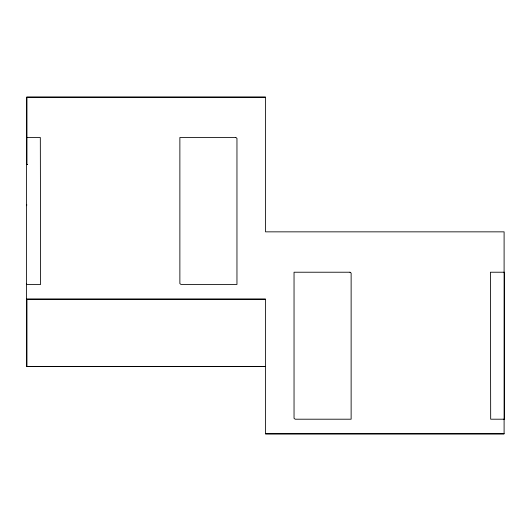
<?xml version="1.0" encoding="UTF-8"?>
<svg xmlns="http://www.w3.org/2000/svg" width="531" height="531" viewBox="0 0 531 531"><rect width="100%" height="100%" fill="white"/><g stroke="black" fill="none" stroke-linecap="round" stroke-linejoin="round"><path stroke-width="0.8" d="M26.55 205.736L26.829 204.86M504.171 419.205L504.45 418.322M265.5 97.253L26.895 97.253L26.895 164.55L27.559 164.55M27.327 164.451L26.656 164.451L26.656 97.08L265.5 97.08L265.5 231.848L504.105 231.848L504.105 433.747M503.992 433.92L265.5 433.92L265.5 299.152L26.895 299.152L26.895 366.45L265.5 366.45M265.5 299.185L26.656 299.185L26.656 366.549L265.5 366.549M265.5 433.747L503.952 433.747M504.45 273.107L504.171 272.224L490.398 272.224L490.677 419.205L504.45 419.205L504.45 272.224M26.55 283.587L26.829 284.47L40.602 284.47L40.323 137.489L26.55 137.489L26.55 351.841M235.81 137.489L179.87 137.489L179.87 283.587L181.011 284.47L236.959 284.47L236.959 138.372L235.81 137.489M349.989 272.224L294.041 272.224L294.041 418.322L295.19 419.205L351.13 419.205L351.13 273.107L349.989 272.224"/></g></svg>
